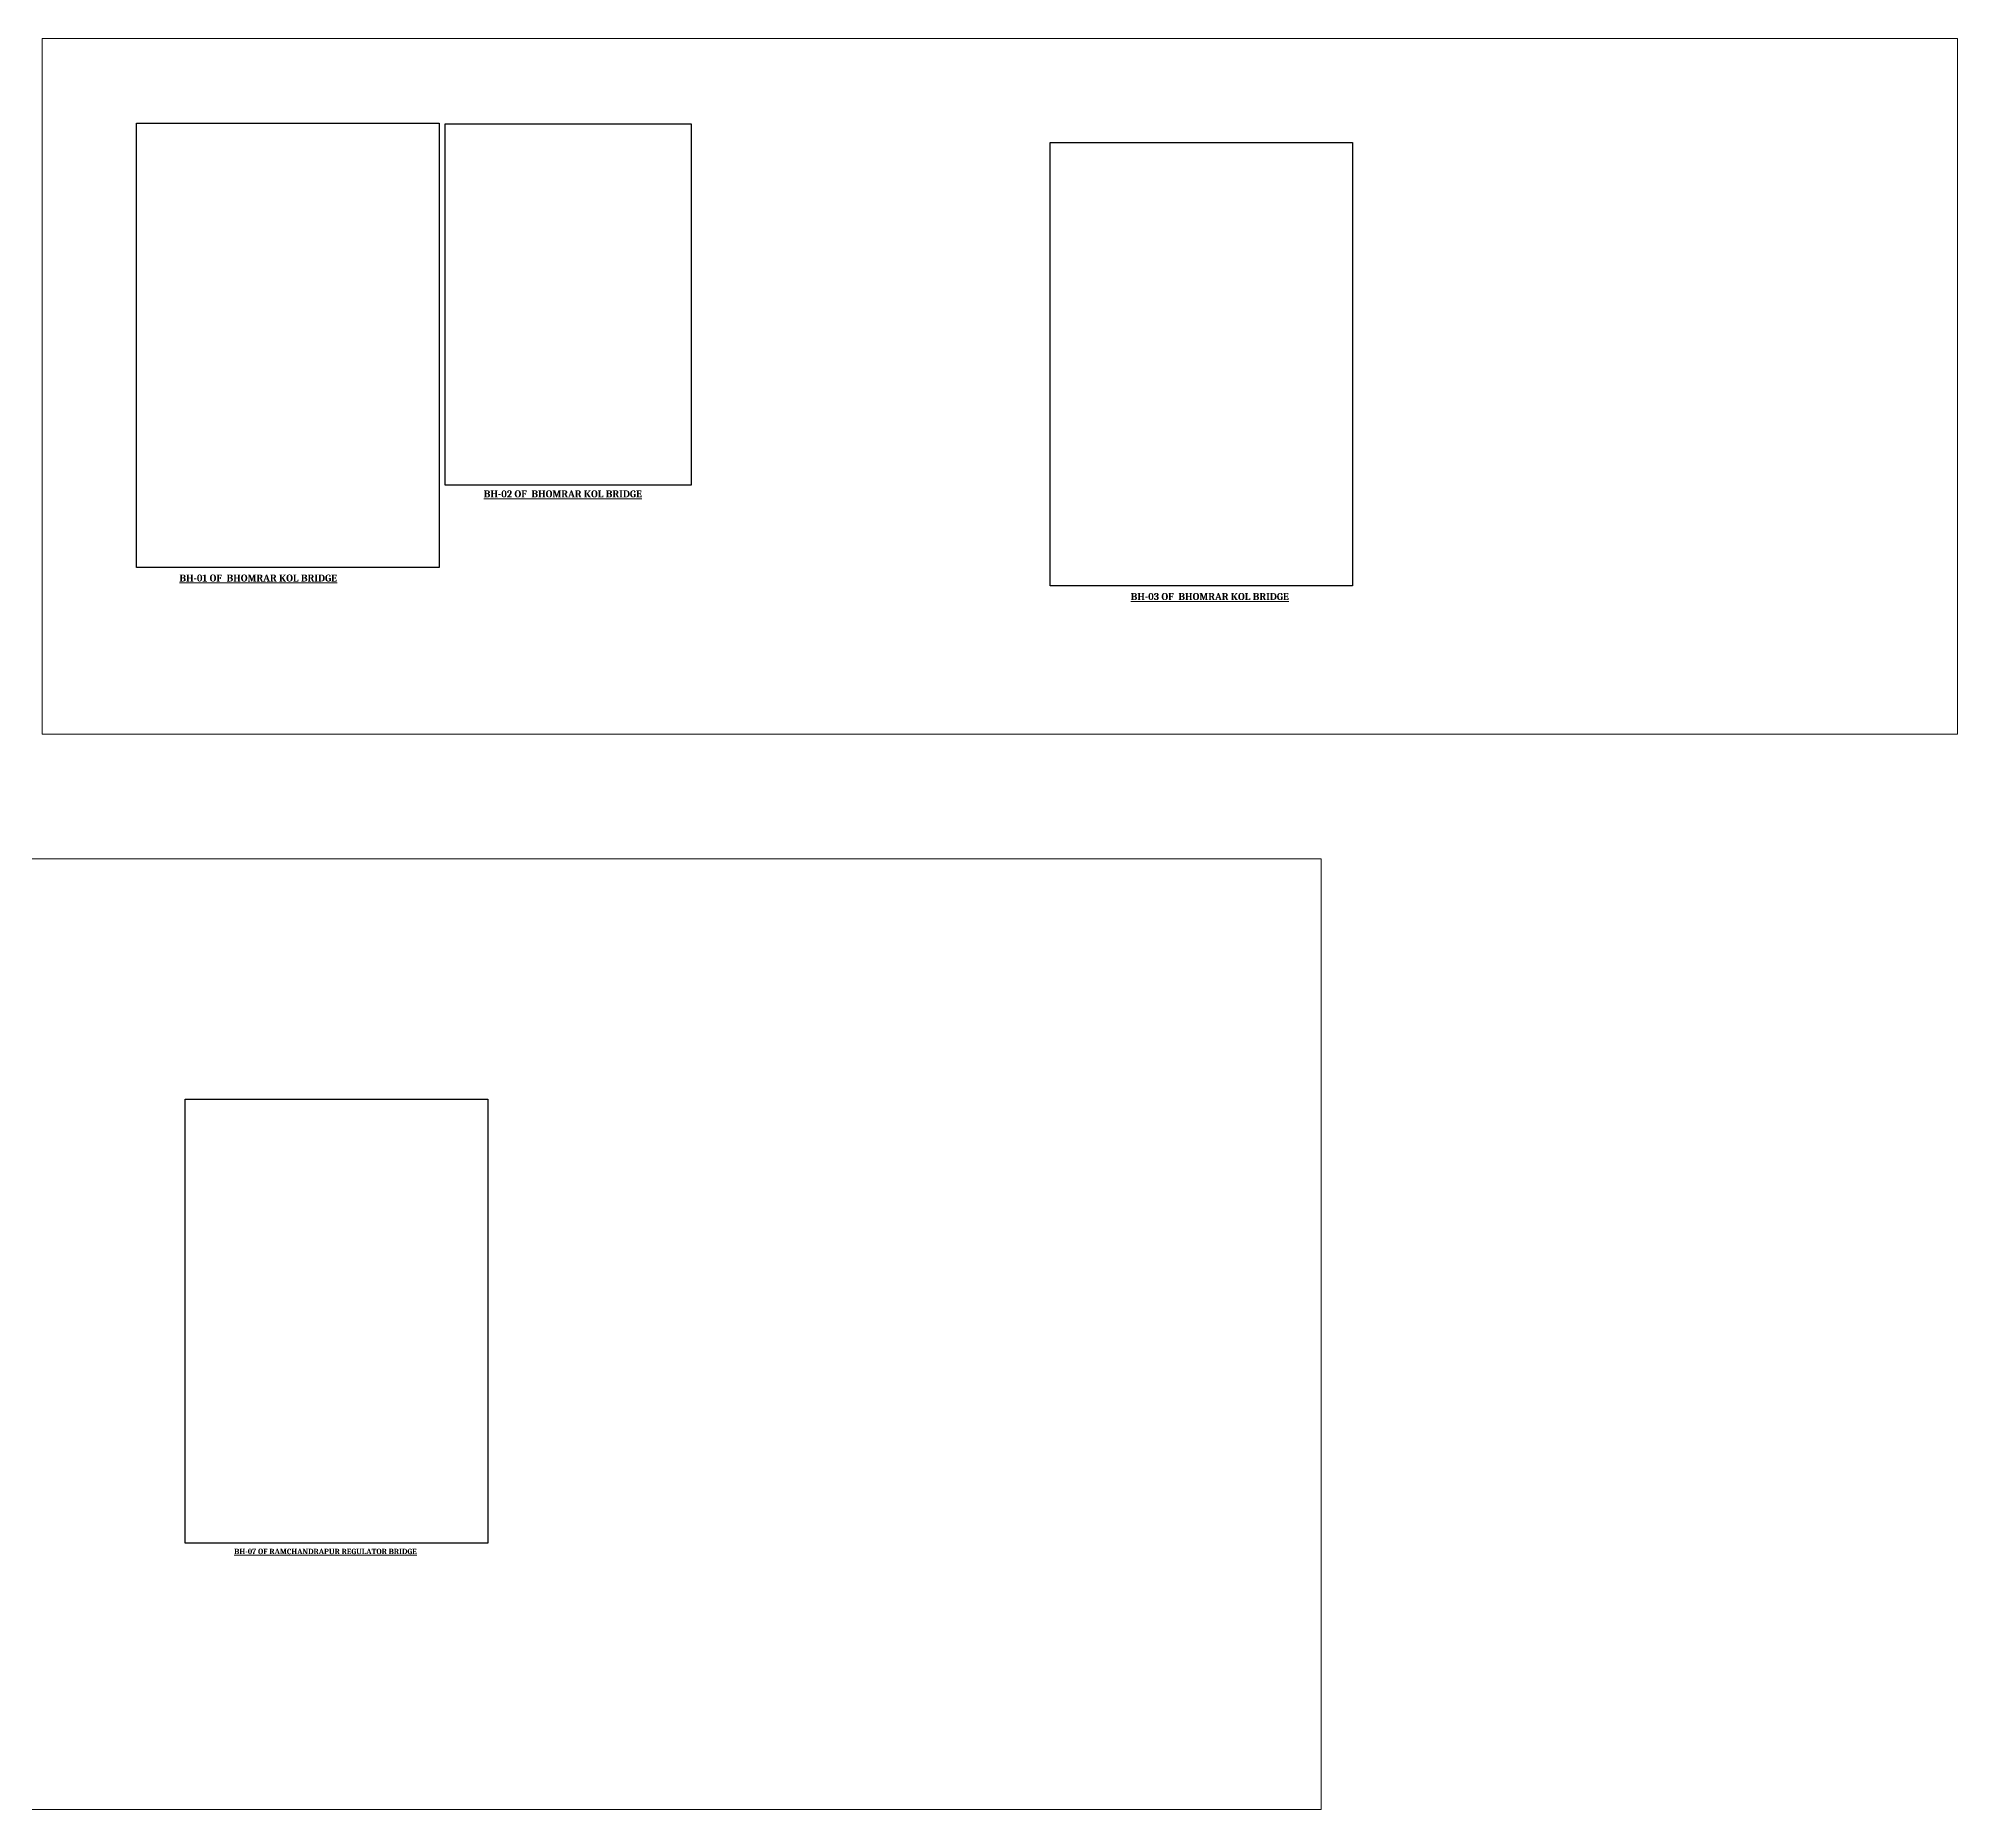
# Model space of a CAD drawing. Header units: millimetres. Extents: x 660635 to 3602845, y -5478610 to -489530.
# Drawn here: x 2095536 to 2342392, y -2971776 to -2744013 of the extents above; entities that cross this region are included whole.
import ezdxf

# ---------------------------------------------------------------- set-up
doc = ezdxf.new("R2010")
doc.units = ezdxf.units.MM
doc.header["$LTSCALE"] = 25
doc.header["$MEASUREMENT"] = 0
doc.layers.get('0').update_dxf_attribs({"lineweight": 13})
doc.layers.get('Defpoints').update_dxf_attribs({"color": 230, "lineweight": 9})
doc.layers.add('SLOPEEARTH', color=3, linetype='Continuous')
doc.styles.add('tynrb', font='timesbd.ttf')
picture_1 = doc.add_image_def('image17.jpg', size_in_pixel=(981, 1439))
picture_2 = doc.add_image_def('image21.jpg', size_in_pixel=(981, 1440))
picture_3 = doc.add_image_def('image22.jpg', size_in_pixel=(981, 1440))
picture_4 = doc.add_image_def('image23.jpg', size_in_pixel=(980, 1437))

msp = doc.modelspace()

# ---------------------------------------------------------------- linework, layer by layer
at = {"layer": 'Defpoints', "ltscale": 50}
for points in [[(2096028.861, -2744012.908), (2342392.455, -2744012.908), (2342392.455, -2833475.213), (2096028.861, -2833475.213)], [(1680150.252, -2849522.921), (2260532.523, -2849522.921), (2260532.523, -2971775.749), (1680150.252, -2971775.749)]]:
    msp.add_lwpolyline(points, close=True, dxfattribs=at)

# ---------------------------------------------------------------- texts
at = {"color": 0, "attachment_point": 2, "style": 'tynrb'}
for s, insert, char_height, width in [('{\\fCambria|b1|i0|c0|p18;\\LBH-02 OF  BHOMRAR KOL BRIDGE}', (2162990.464, -2802135.497), 900, 35926.10593), ('{\\fCambria|b1|i0|c0|p18;\\LBH-01 OF  BHOMRAR KOL BRIDGE}', (2123811.933, -2812955.807), 900, 35926.10593), ('{\\fCambria|b1|i0|c0|p18;\\LBH-03 OF  BHOMRAR KOL BRIDGE}', (2246203.871, -2815335.377), 900, 35926.10593), ('{\\fCambria|b1|i0|c0|p18;\\LBH-07 OF RAMCHANDRAPUR REGULATOR BRIDGE}', (2132463.392, -2938227.278), 700, 37583.07861)]:
    msp.add_mtext(s, dxfattribs=dict(at, insert=insert, char_height=char_height, width=width))

# ---------------------------------------------------------------- pictures from other files: only their frames are drawn
at = {"layer": 'SLOPEEARTH', "lineweight": -2, "ltscale": 100}
image = msp.add_image(picture_2, insert=(2108164.459, -2812071.129), size_in_units=(38933.438, 57150), dxfattribs=at)
image.dxf.flags = 7
image = msp.add_image(picture_3, insert=(2147867.725, -2801459.209), size_in_units=(31651.387, 46460.751), dxfattribs=at)
image.dxf.flags = 7
image = msp.add_image(picture_4, insert=(2225667.356, -2814415.966), size_in_units=(38893.75, 57030.937), dxfattribs=at)
image.dxf.flags = 7
image = msp.add_image(picture_1, insert=(2114414.031, -2937513.389), size_in_units=(38933.438, 57110.312), dxfattribs=at)
image.dxf.flags = 7

doc.saveas('drawing.dxf')
